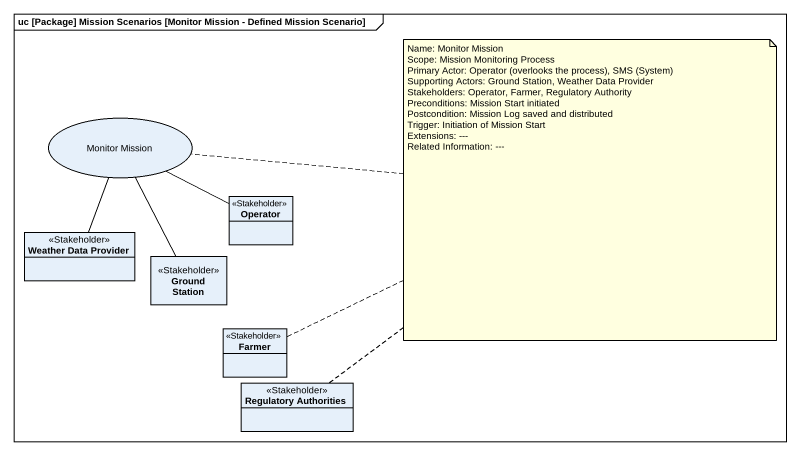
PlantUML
@startuml
mainframe uc [Package] Mission Scenarios [Monitor Mission - Defined Mission Scenario]
allowmixing
hide circle
hide empty members
usecase "Monitor Mission" as Monitor_Mission
class Operator <<Stakeholder>>
class "Weather Data Provider" as Weather_Data_Provider <<Stakeholder>>
class "Ground Station" as Ground_Station <<Stakeholder>>
class Farmer <<Stakeholder>>
class "Regulatory Authorities" as Regulatory_Authorities <<Stakeholder>>
Operator -left- Monitor_Mission
Weather_Data_Provider -up- Monitor_Mission
Ground_Station -up- Monitor_Mission
note as N1
  Name: Monitor Mission
  Scope: Mission Monitoring Process
  Primary Actor: Operator (overlooks the process), SMS (System)
  Supporting Actors: Ground Station, Weather Data Provider
  Stakeholders: Operator, Farmer, Regulatory Authority
  Preconditions: Mission Start initiated
  Postcondition: Mission Log saved and distributed
  Trigger: Initiation of Mission Start
  Extensions: ---
  Related Information: ---
end note
N1 .. Farmer
N1 .. Monitor_Mission
N1 .. Regulatory_Authorities
@enduml
